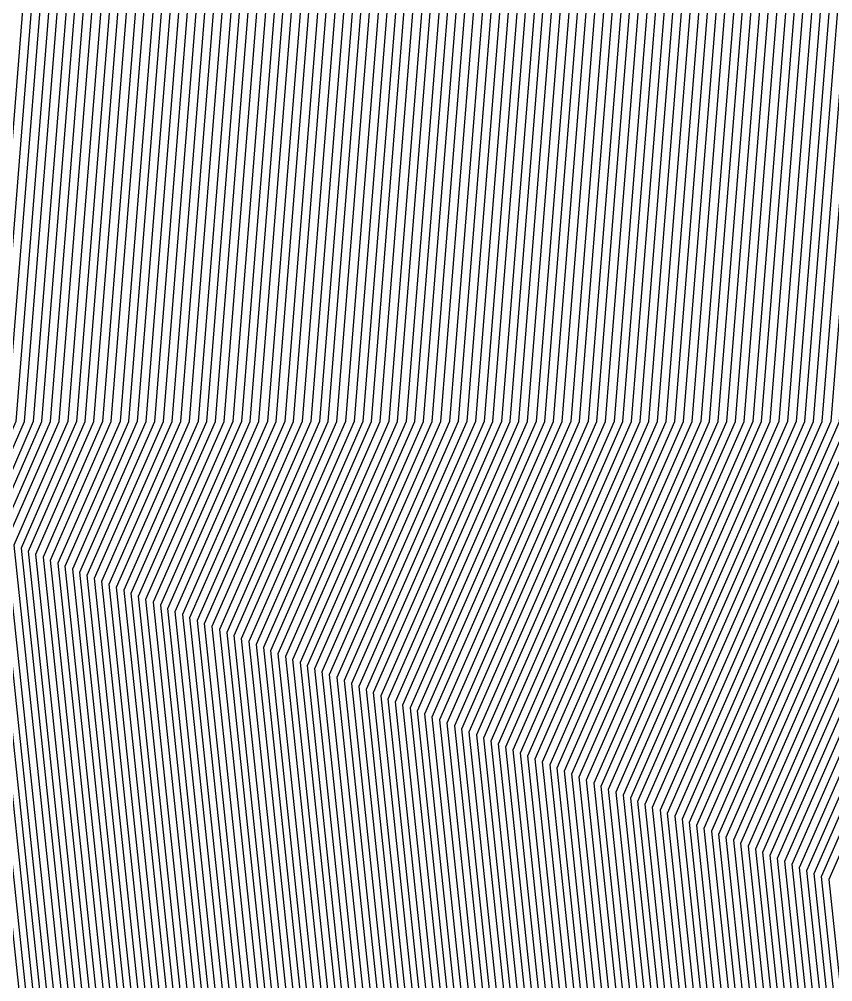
# Model space of a CAD drawing. Extents: x 7084 to 11035, y 13750 to 16729.
# Drawn here: x 8570.5 to 8625.9, y 15049.2 to 15114.7 of the extents above; entities that cross this region are included whole.
import ezdxf

# ---------------------------------------------------------------- set-up
doc = ezdxf.new("R2010")
doc.units = 0
doc.layers.add('Default', color=7, linetype='Continuous')

msp = doc.modelspace()

# ---------------------------------------------------------------- linework, layer by layer
at = {"layer": 'Default'}
for points in [[(8569.074, 15087.314), (8577.182, 15188.657), (8580.702, 15195.968), (8581.785, 15199.217), (8583.41, 15207.883), (8640.162, 15325.44), (8641.245, 15328.689), (8642.926, 15333.396), (8691.57, 15402.308), (8760.252, 15384.4), (8850.659, 15440.904), (8775.189, 15532.35), (8866.397, 15597.21), (9020.437, 15633.693), (9038.039, 15635.047), (9232.616, 15628.966), (9256.175, 15631.132), (9365.624, 15592.622), (9380.789, 15601.288), (9492.265, 15558.724), (9508.513, 15552.767), (9814.567, 15469.666)], [(8569.665, 15087.314), (8577.74, 15188.246), (8581.367, 15195.779), (8582.483, 15199.127), (8584.157, 15208.055), (8640.679, 15325.136), (8641.795, 15328.484), (8643.526, 15333.333), (8691.974, 15401.967), (8760.378, 15384.131), (8850.994, 15440.765), (8775.829, 15531.842), (8866.668, 15596.438), (9020.084, 15632.774), (9038.219, 15634.169), (9232.009, 15628.113), (9256.282, 15630.345), (9365.288, 15591.991), (9380.912, 15600.919), (9491.937, 15558.527), (9508.677, 15552.389), (9813.492, 15469.625)], [(8569.099, 15079.314), (8572.619, 15087.314), (8580.53, 15186.195), (8584.69, 15194.836), (8585.97, 15198.676), (8587.89, 15208.917), (8643.263, 15323.618), (8644.543, 15327.459), (8646.53, 15333.02), (8693.993, 15400.259), (8761.007, 15382.786), (8852.666, 15440.073), (8779.029, 15529.298), (8868.022, 15592.581), (9018.32, 15628.178), (9039.122, 15629.779), (9228.973, 15623.846), (9256.815, 15626.406), (9363.606, 15588.831), (9381.527, 15599.072), (9490.296, 15557.542), (9509.498, 15550.502), (9808.117, 15469.42)], [(8587.62, 15071.723), (8594.48, 15087.314), (8601.176, 15171.014), (8609.283, 15187.852), (8611.778, 15195.336), (8615.519, 15215.293), (8662.391, 15312.384), (8664.886, 15319.868), (8668.757, 15330.707), (8708.933, 15387.622), (8765.658, 15372.832), (8865.043, 15434.947), (8802.711, 15510.474), (8878.041, 15564.041), (9005.265, 15594.173), (9045.801, 15597.292), (9206.505, 15592.27), (9260.762, 15597.259), (9351.158, 15565.453), (9386.082, 15585.409), (9478.151, 15550.256), (9515.57, 15536.535), (9768.343, 15467.902)], [(8609.972, 14969.314), (8599.633, 15066.8), (8608.659, 15087.314), (8614.567, 15161.167), (8625.235, 15183.323), (8628.517, 15193.17), (8633.441, 15219.428), (8674.798, 15305.098), (8678.081, 15314.945), (8683.174, 15329.206), (8718.623, 15379.426), (8768.675, 15366.375), (8873.071, 15431.622), (8818.073, 15498.263), (8884.54, 15545.529), (8996.796, 15572.116), (9050.134, 15576.219), (9191.931, 15571.788), (9263.322, 15578.352), (9343.083, 15550.288), (9389.036, 15576.547), (9470.274, 15545.529), (9519.509, 15527.476), (9742.544, 15466.917)], [(8611.613, 15087.314), (8617.357, 15159.115), (8628.558, 15182.379), (8632.005, 15192.718), (8637.175, 15220.29), (8677.383, 15303.579), (8680.83, 15313.919), (8686.178, 15328.893), (8720.642, 15377.718), (8769.304, 15365.03), (8874.744, 15430.929), (8821.273, 15495.72), (8885.894, 15541.672), (8995.032, 15567.521), (9051.037, 15571.829), (9188.895, 15567.521), (9263.856, 15574.414), (9341.401, 15547.129), (9389.651, 15574.701), (9468.633, 15544.544), (9520.329, 15525.589), (9737.169, 15466.712)], [(8612.204, 15087.314), (8617.915, 15158.705), (8629.223, 15182.19), (8632.702, 15192.628), (8637.921, 15220.462), (8677.9, 15303.276), (8681.38, 15313.714), (8686.778, 15328.831), (8721.046, 15377.376), (8769.43, 15364.761), (8875.078, 15430.791), (8821.913, 15495.211), (8886.165, 15540.901), (8994.679, 15566.602), (9051.217, 15570.951), (9188.288, 15566.667), (9263.962, 15573.626), (9341.064, 15546.497), (9389.774, 15574.332), (9468.304, 15544.347), (9520.494, 15525.211), (9736.094, 15466.671)], [(8617.522, 15087.314), (8622.937, 15155.013), (8635.205, 15180.492), (8638.98, 15191.816), (8644.642, 15222.013), (8682.553, 15300.543), (8686.328, 15311.867), (8692.185, 15328.268), (8724.68, 15374.303), (8770.561, 15362.339), (8878.089, 15429.544), (8827.673, 15490.632), (8888.602, 15533.959), (8991.503, 15558.33), (9052.842, 15563.049), (9182.823, 15558.987), (9264.922, 15566.536), (9338.036, 15540.811), (9390.882, 15571.008), (9465.35, 15542.575), (9521.971, 15521.814), (9726.419, 15466.302)], [(8618.112, 15087.314), (8623.495, 15154.602), (8635.87, 15180.303), (8639.677, 15191.726), (8645.389, 15222.186), (8683.07, 15300.24), (8686.877, 15311.662), (8692.786, 15328.205), (8725.084, 15373.961), (8770.687, 15362.07), (8878.423, 15429.406), (8828.314, 15490.123), (8888.873, 15533.187), (8991.15, 15557.411), (9053.023, 15562.171), (9182.216, 15558.133), (9265.029, 15565.748), (9337.7, 15540.179), (9391.005, 15570.639), (9465.022, 15542.378), (9522.135, 15521.437), (9725.344, 15466.261)], [(8608.142, 15063.312), (8618.703, 15087.314), (8624.053, 15154.192), (8636.535, 15180.114), (8640.375, 15191.635), (8646.135, 15222.358), (8683.587, 15299.936), (8687.427, 15311.457), (8693.386, 15328.143), (8725.488, 15373.62), (8770.813, 15361.801), (8878.758, 15429.267), (8828.954, 15489.614), (8889.144, 15532.416), (8990.798, 15556.492), (9053.203, 15561.293), (9181.608, 15557.28), (9265.136, 15564.96), (9337.364, 15539.547), (9391.128, 15570.27), (9464.694, 15542.181), (9522.299, 15521.059), (9724.269, 15466.219)], [(8619.278, 14976.379), (8610.145, 15062.492), (8621.067, 15087.314), (8626.285, 15152.551), (8639.193, 15179.359), (8643.165, 15191.274), (8649.122, 15223.047), (8685.655, 15298.722), (8689.626, 15310.637), (8695.789, 15327.893), (8727.103, 15372.253), (8771.315, 15360.725), (8880.096, 15428.713), (8831.514, 15487.579), (8890.227, 15529.331), (8989.386, 15552.816), (9053.925, 15557.78), (9179.179, 15553.866), (9265.562, 15561.809), (9336.018, 15537.02), (9391.621, 15568.793), (9463.381, 15541.393), (9522.955, 15519.549), (9719.97, 15466.055)], [(8621.493, 14978.062), (8612.647, 15061.466), (8624.021, 15087.314), (8629.075, 15150.499), (8642.517, 15178.416), (8646.652, 15190.823), (8652.856, 15223.909), (8688.24, 15297.204), (8692.375, 15309.611), (8698.793, 15327.58), (8729.122, 15370.546), (8771.944, 15359.38), (8881.768, 15428.02), (8834.714, 15485.035), (8891.581, 15525.474), (8987.622, 15548.221), (9054.828, 15553.39), (9176.143, 15549.599), (9266.096, 15557.871), (9334.336, 15533.86), (9392.236, 15566.946), (9461.74, 15540.409), (9523.776, 15517.662), (9714.595, 15465.85)], [(8622.379, 14978.734), (8613.648, 15061.056), (8625.202, 15087.314), (8630.191, 15149.679), (8643.846, 15178.038), (8648.047, 15190.642), (8654.349, 15224.254), (8689.274, 15296.596), (8693.475, 15309.201), (8699.994, 15327.455), (8729.929, 15369.863), (8772.196, 15358.842), (8882.437, 15427.743), (8835.994, 15484.018), (8892.122, 15523.931), (8986.916, 15546.382), (9055.189, 15551.634), (9174.929, 15547.892), (9266.309, 15556.295), (9333.663, 15532.597), (9392.482, 15566.208), (9461.083, 15540.015), (9524.104, 15516.907), (9712.445, 15465.768)], [(8616.652, 15059.825), (8628.747, 15087.314), (8633.539, 15147.217), (8647.834, 15176.906), (8652.232, 15190.101), (8658.83, 15225.287), (8692.375, 15294.775), (8696.774, 15307.97), (8703.599, 15327.08), (8732.352, 15367.814), (8772.95, 15357.228), (8884.444, 15426.912), (8839.835, 15480.965), (8893.747, 15519.303), (8984.799, 15540.868), (9056.272, 15546.366), (9171.285, 15542.772), (9266.949, 15551.569), (9331.644, 15528.806), (9393.221, 15563.992), (9459.114, 15538.833), (9525.089, 15514.642), (9705.995, 15465.522)], [(8631.685, 14985.8), (8624.16, 15056.747), (8637.61, 15087.314), (8641.909, 15141.063), (8657.804, 15174.075), (8662.695, 15188.747), (8670.031, 15227.872), (8700.13, 15290.22), (8705.021, 15304.892), (8712.61, 15326.142), (8738.409, 15362.691), (8774.836, 15353.192), (8889.462, 15424.834), (8849.435, 15473.334), (8897.809, 15507.733), (8979.506, 15527.082), (9058.98, 15533.196), (9162.177, 15529.971), (9268.549, 15539.752), (9326.597, 15519.328), (9395.067, 15558.453), (9454.19, 15535.879), (9527.551, 15508.98), (9689.871, 15464.907)], [(8641.195, 15324.833), (8584.903, 15208.228), (8583.18, 15199.037), (8582.031, 15195.59), (8578.298, 15187.836), (8570.256, 15087.314), (8567.097, 15080.134), (8581.17, 14947.445), (8581.17, 14940.84), (8591.222, 14890.579), (8594.668, 14880.24), (8642.919, 14721.415), (8649.524, 14711.938), (8774.171, 14711.938), (8787.957, 14702.747), (8940.75, 14698.726)], [(8940.504, 14698.915), (8788.335, 14702.919), (8774.155, 14712.372), (8650.017, 14712.372), (8643.222, 14722.121), (8595.169, 14880.297), (8591.624, 14890.932), (8581.613, 14940.987), (8581.613, 14947.782), (8567.597, 15079.929), (8570.847, 15087.314), (8578.856, 15187.426), (8582.696, 15195.402), (8583.878, 15198.947), (8585.65, 15208.4), (8641.712, 15324.529)], [(8651.001, 14713.242), (8643.83, 14723.532), (8596.17, 14880.412), (8592.428, 14891.638), (8582.499, 14941.283), (8582.499, 14948.455), (8568.598, 15079.519), (8572.028, 15087.314), (8579.972, 15186.605), (8584.025, 15195.024), (8585.273, 15198.766), (8587.144, 15208.744), (8642.746, 15323.922)], [(8939.519, 14699.67), (8789.844, 14703.609), (8774.089, 14714.112), (8651.986, 14714.112), (8644.437, 14724.944), (8597.171, 14880.527), (8593.232, 14892.343), (8583.385, 14941.578), (8583.385, 14949.128), (8569.599, 15079.108), (8573.21, 15087.314), (8581.088, 15185.785), (8585.355, 15194.647), (8586.668, 15198.586), (8588.637, 15209.089), (8643.78, 15323.315)], [(8644.297, 15323.011), (8589.384, 15209.261), (8587.365, 15198.495), (8586.019, 15194.458), (8581.646, 15185.374), (8573.801, 15087.314), (8570.1, 15078.903), (8583.828, 14949.464), (8583.828, 14941.726), (8593.634, 14892.696), (8597.672, 14880.584), (8644.74, 14725.65), (8652.479, 14714.547), (8774.073, 14714.547), (8790.222, 14703.781), (8939.273, 14699.859), (8954.749, 14700.868), (9152.83, 14667.528)], [(8644.814, 15322.707), (8590.13, 15209.434), (8588.063, 15198.405), (8586.684, 15194.269), (8582.204, 15184.964), (8574.392, 15087.314), (8570.601, 15078.698), (8584.271, 14949.801), (8584.271, 14941.874), (8594.036, 14893.049), (8598.172, 14880.642), (8645.044, 14726.355), (8652.971, 14714.982), (8774.056, 14714.982), (8790.599, 14703.953), (8939.027, 14700.047), (8954.881, 14701.081)], [(8938.781, 14700.236), (8790.977, 14704.126), (8774.04, 14715.417), (8653.463, 14715.417), (8645.348, 14727.061), (8598.673, 14880.699), (8594.439, 14893.402), (8584.715, 14942.021), (8584.715, 14950.137), (8571.101, 15078.493), (8574.983, 15087.314), (8582.762, 15184.554), (8587.349, 15194.081), (8588.76, 15198.315), (8590.877, 15209.606), (8645.331, 15322.404)], [(8938.535, 14700.425), (8791.354, 14704.298), (8774.024, 14715.852), (8653.956, 14715.852), (8645.651, 14727.767), (8599.173, 14880.757), (8594.841, 14893.755), (8585.158, 14942.169), (8585.158, 14950.473), (8571.602, 15078.288), (8575.573, 15087.314), (8583.32, 15184.143), (8588.013, 15193.892), (8589.458, 15198.225), (8591.624, 15209.778), (8645.848, 15322.1)], [(8646.365, 15321.796), (8592.371, 15209.951), (8590.155, 15198.134), (8588.678, 15193.703), (8583.878, 15183.733), (8576.164, 15087.314), (8572.102, 15078.083), (8585.601, 14950.81), (8585.601, 14942.317), (8595.243, 14894.108), (8599.674, 14880.814), (8645.955, 14728.472), (8654.448, 14716.287), (8774.007, 14716.287), (8791.732, 14704.47), (8938.288, 14700.614), (8955.275, 14701.721), (9150.04, 14668.939)], [(8586.044, 14942.465), (8586.044, 14951.146), (8572.603, 15077.878), (8576.755, 15087.314), (8584.436, 15183.323), (8589.343, 15193.514), (8590.853, 15198.044), (8593.117, 15210.123), (8646.882, 15321.493)], [(8647.399, 15321.189), (8593.864, 15210.295), (8591.55, 15197.954), (8590.007, 15193.326), (8584.994, 15182.912), (8577.346, 15087.314), (8573.103, 15077.672), (8586.487, 14951.483), (8586.487, 14942.612), (8596.047, 14894.813), (8600.675, 14880.929), (8646.562, 14729.884), (8655.433, 14717.156), (8773.974, 14717.156), (8792.487, 14704.815)], [(8792.864, 14704.987), (8773.958, 14717.591), (8655.925, 14717.591), (8646.866, 14730.589), (8601.176, 14880.986), (8596.449, 14895.166), (8586.93, 14942.76), (8586.93, 14951.819), (8573.604, 15077.467), (8577.937, 15087.314), (8585.552, 15182.502), (8590.672, 15193.137), (8592.248, 15197.864), (8594.611, 15210.468), (8647.916, 15320.886)], [(8648.433, 15320.582), (8595.358, 15210.64), (8592.945, 15197.773), (8591.337, 15192.948), (8586.11, 15182.092), (8578.527, 15087.314), (8574.104, 15077.262), (8587.373, 14952.156), (8587.373, 14942.908), (8596.851, 14895.519), (8601.676, 14881.044), (8647.169, 14731.295), (8656.417, 14718.026), (8773.942, 14718.026), (8793.242, 14705.16), (8937.304, 14701.368), (8955.8, 14702.575)], [(8793.619, 14705.332), (8773.925, 14718.461), (8656.91, 14718.461), (8647.473, 14732.001), (8602.177, 14881.101), (8597.253, 14895.872), (8587.816, 14943.055), (8587.816, 14952.492), (8574.605, 15077.057), (8579.118, 15087.314), (8586.668, 15181.682), (8592.001, 15192.759), (8593.643, 15197.683), (8596.104, 15210.812), (8648.95, 15320.278)], [(8793.997, 14705.504), (8773.909, 14718.896), (8657.402, 14718.896), (8647.777, 14732.707), (8602.677, 14881.159), (8597.655, 14896.225), (8588.26, 14943.203), (8588.26, 14952.829), (8575.106, 15076.852), (8579.709, 15087.314), (8587.226, 15181.271), (8592.666, 15192.571), (8594.34, 15197.593), (8596.851, 15210.985), (8649.467, 15319.975)], [(8794.374, 14705.676), (8773.892, 14719.331), (8657.894, 14719.331), (8648.08, 14733.412), (8603.178, 14881.216), (8598.057, 14896.577), (8588.703, 14943.351), (8588.703, 14953.165), (8575.606, 15076.647), (8580.3, 15087.314), (8587.784, 15180.861), (8593.331, 15192.382), (8595.038, 15197.502), (8597.598, 15211.157), (8649.984, 15319.671)], [(9198.389, 14676.111), (9181.863, 14683.069), (9164.901, 14683.504), (9144.46, 14671.762), (8956.325, 14703.428), (8936.319, 14702.123), (8794.752, 14705.849), (8773.876, 14719.766), (8658.387, 14719.766), (8648.384, 14734.118), (8603.678, 14881.274), (8598.459, 14896.93), (8589.146, 14943.498), (8589.146, 14953.501), (8576.107, 15076.442), (8580.891, 15087.314), (8588.342, 15180.451), (8593.995, 15192.193), (8595.735, 15197.412), (8598.345, 15211.329), (8650.501, 15319.368)], [(8795.129, 14706.021), (8773.859, 14720.201), (8658.879, 14720.201), (8648.687, 14734.824), (8604.179, 14881.331), (8598.861, 14897.283), (8589.589, 14943.646), (8589.589, 14953.838), (8576.607, 15076.236), (8581.482, 15087.314), (8588.9, 15180.04), (8594.66, 15192.005), (8596.433, 15197.322), (8599.091, 15211.502), (8651.018, 15319.064)], [(9199.029, 14676.981), (9181.879, 14684.202), (9164.278, 14684.653), (9143.065, 14672.467), (8956.587, 14703.855), (8935.827, 14702.501), (8795.507, 14706.193), (8773.843, 14720.636), (8659.371, 14720.636), (8648.991, 14735.529), (8604.679, 14881.388), (8599.264, 14897.636), (8590.032, 14943.794), (8590.032, 14954.174), (8577.108, 15076.031), (8582.072, 15087.314), (8589.458, 15179.63), (8595.325, 15191.816), (8597.13, 15197.232), (8599.838, 15211.674), (8651.535, 15318.76)], [(8796.261, 14706.538), (8773.81, 14721.506), (8660.356, 14721.506), (8649.598, 14736.941), (8605.681, 14881.503), (8600.068, 14898.342), (8590.918, 14944.089), (8590.918, 14954.847), (8578.109, 15075.621), (8583.254, 15087.314), (8590.574, 15178.81), (8596.654, 15191.438), (8598.525, 15197.051), (8601.331, 15212.019), (8652.569, 15318.153)], [(8796.639, 14706.71), (8773.794, 14721.941), (8660.848, 14721.941), (8649.902, 14737.646), (8606.181, 14881.561), (8600.47, 14898.695), (8591.361, 14944.237), (8591.361, 14955.184), (8578.609, 15075.416), (8583.845, 15087.314), (8591.132, 15178.399), (8597.319, 15191.25), (8599.223, 15196.961), (8602.078, 15212.191), (8653.086, 15317.849)], [(8797.016, 14706.883), (8773.777, 14722.375), (8661.341, 14722.375), (8650.205, 14738.352), (8606.682, 14881.618), (8600.872, 14899.047), (8591.804, 14944.385), (8591.804, 14955.52), (8579.11, 15075.211), (8584.436, 15087.314), (8591.69, 15177.989), (8597.983, 15191.061), (8599.92, 15196.871), (8602.825, 15212.363), (8653.603, 15317.546)], [(8654.12, 15317.242), (8603.572, 15212.536), (8600.618, 15196.78), (8598.648, 15190.872), (8592.248, 15177.579), (8585.026, 15087.314), (8579.611, 15075.006), (8592.248, 14955.856), (8592.248, 14944.532), (8601.274, 14899.4), (8607.182, 14881.676), (8650.509, 14739.058), (8661.833, 14722.81), (8773.761, 14722.81), (8797.394, 14707.055), (8934.596, 14703.445)], [(8798.149, 14707.4), (8773.728, 14723.68), (8662.818, 14723.68), (8651.116, 14740.469), (8608.183, 14881.791), (8602.078, 14900.106), (8593.134, 14944.828), (8593.134, 14956.529), (8580.612, 15074.595), (8586.208, 15087.314), (8593.364, 15176.758), (8599.977, 15190.495), (8602.013, 15196.6), (8605.065, 15212.88), (8655.154, 15316.635)], [(8798.526, 14707.572), (8773.712, 14724.115), (8663.31, 14724.115), (8651.42, 14741.175), (8608.684, 14881.848), (8602.48, 14900.459), (8593.577, 14944.976), (8593.577, 14956.866), (8581.112, 15074.39), (8586.799, 15087.314), (8593.922, 15176.348), (8600.642, 15190.306), (8602.71, 15196.51), (8605.812, 15213.053), (8655.671, 15316.331)], [(8656.188, 15316.028), (8606.559, 15213.225), (8603.408, 15196.419), (8601.307, 15190.117), (8594.48, 15175.937), (8587.39, 15087.314), (8581.613, 15074.185), (8594.02, 14957.202), (8594.02, 14945.123), (8602.882, 14900.812), (8609.184, 14881.905), (8651.724, 14741.881), (8663.803, 14724.55), (8773.695, 14724.55), (8798.904, 14707.744)], [(8799.281, 14707.917), (8773.679, 14724.985), (8664.295, 14724.985), (8652.027, 14742.586), (8609.685, 14881.963), (8603.284, 14901.165), (8594.463, 14945.271), (8594.463, 14957.539), (8582.113, 15073.98), (8587.981, 15087.314), (8595.038, 15175.527), (8601.972, 15189.928), (8604.105, 15196.329), (8607.305, 15213.397), (8656.705, 15315.724)], [(8657.222, 15315.421), (8608.052, 15213.57), (8604.803, 15196.239), (8602.636, 15189.74), (8595.596, 15175.117), (8588.571, 15087.314), (8582.614, 15073.775), (8594.906, 14957.875), (8594.906, 14945.419), (8603.687, 14901.517), (8610.186, 14882.02), (8652.331, 14743.292), (8664.787, 14725.42), (8773.663, 14725.42), (8799.659, 14708.089), (8933.119, 14704.577), (8958.032, 14706.202), (9135.393, 14676.349)], [(8800.036, 14708.261), (8773.646, 14725.855), (8665.28, 14725.855), (8652.634, 14743.998), (8610.686, 14882.078), (8604.089, 14901.87), (8595.349, 14945.566), (8595.349, 14958.212), (8583.115, 15073.569), (8589.162, 15087.314), (8596.154, 15174.707), (8603.301, 15189.551), (8605.5, 15196.148), (8608.799, 15213.742), (8657.738, 15315.117)], [(8658.255, 15314.813), (8609.546, 15213.914), (8606.198, 15196.058), (8603.966, 15189.362), (8596.712, 15174.296), (8589.753, 15087.314), (8583.615, 15073.364), (8595.792, 14958.548), (8595.792, 14945.714), (8604.491, 14902.223), (8611.187, 14882.135), (8652.938, 14744.704), (8665.772, 14726.29), (8773.63, 14726.29), (8800.414, 14708.434)], [(8658.772, 15314.51), (8610.292, 15214.086), (8606.895, 15195.968), (8604.63, 15189.174), (8597.27, 15173.886), (8590.344, 15087.314), (8584.116, 15073.159), (8596.236, 14958.884), (8596.236, 14945.862), (8604.893, 14902.576), (8611.687, 14882.193), (8653.242, 14745.409), (8666.264, 14726.725), (8773.613, 14726.725), (8800.791, 14708.606), (8932.38, 14705.143), (8958.426, 14706.842), (9133.3, 14677.407), (9159.912, 14692.695), (9181.994, 14692.129), (9203.51, 14683.069)], [(8801.546, 14708.951), (8773.58, 14727.594), (8667.249, 14727.594), (8653.849, 14746.821), (8612.688, 14882.307), (8605.697, 14903.282), (8597.122, 14946.157), (8597.122, 14959.557), (8585.117, 15072.749), (8591.525, 15087.314), (8598.386, 15173.065), (8605.96, 15188.796), (8608.29, 15195.787), (8611.786, 15214.431), (8659.806, 15313.902)], [(8801.923, 14709.123), (8773.564, 14728.029), (8667.741, 14728.029), (8654.153, 14747.526), (8613.189, 14882.365), (8606.099, 14903.635), (8597.565, 14946.305), (8597.565, 14959.894), (8585.617, 15072.544), (8592.116, 15087.314), (8598.944, 15172.655), (8606.624, 15188.607), (8608.988, 15195.697), (8612.532, 15214.603), (8660.323, 15313.599)], [(8661.357, 15312.992), (8614.026, 15214.948), (8610.383, 15195.517), (8607.954, 15188.23), (8600.06, 15171.835), (8593.298, 15087.314), (8586.618, 15072.133), (8598.451, 14960.567), (8598.451, 14946.6), (8606.903, 14904.34), (8614.19, 14882.48), (8654.76, 14748.938), (8668.726, 14728.899), (8773.531, 14728.899), (8802.678, 14709.468), (8931.149, 14706.087), (8959.082, 14707.909), (9129.813, 14679.172), (9158.353, 14695.567), (9182.035, 14694.96), (9205.11, 14685.244), (9219.683, 14684.637)], [(8661.874, 15312.688), (8614.773, 15215.12), (8611.08, 15195.426), (8608.618, 15188.041), (8600.618, 15171.424), (8593.889, 15087.314), (8587.119, 15071.928), (8598.894, 14960.903), (8598.894, 14946.748)], [(8803.811, 14709.985), (8773.482, 14730.204), (8670.203, 14730.204), (8655.671, 14751.055), (8615.692, 14882.652), (8608.109, 14905.399), (8599.781, 14947.043), (8599.781, 14961.576), (8588.12, 15071.518), (8595.07, 15087.314), (8601.734, 15170.604), (8609.948, 15187.664), (8612.475, 15195.246), (8616.266, 15215.465), (8662.908, 15312.081)], [(8663.425, 15311.777), (8617.013, 15215.637), (8613.173, 15195.156), (8610.612, 15187.475), (8602.292, 15170.193), (8595.661, 15087.314), (8588.621, 15071.313), (8600.224, 14961.912), (8600.224, 14947.191), (8608.512, 14905.752), (8616.192, 14882.71), (8655.974, 14751.761), (8670.696, 14730.639), (8773.466, 14730.639), (8804.188, 14710.157), (8930.165, 14706.842), (8959.607, 14708.762)], [(8804.566, 14710.329), (8773.449, 14731.074), (8671.188, 14731.074), (8656.278, 14752.466), (8616.693, 14882.767), (8608.914, 14906.104), (8600.667, 14947.339), (8600.667, 14962.249), (8589.121, 15071.108), (8596.252, 15087.314), (8602.85, 15169.783), (8611.277, 15187.286), (8613.87, 15195.065), (8617.76, 15215.81), (8663.942, 15311.474)], [(8664.459, 15311.17), (8618.506, 15215.982), (8614.567, 15194.975), (8611.942, 15187.097), (8603.408, 15169.373), (8596.843, 15087.314), (8589.622, 15070.903), (8601.11, 14962.585), (8601.11, 14947.487), (8609.316, 14906.457), (8617.193, 14882.824), (8656.581, 14753.172), (8671.68, 14731.509), (8773.433, 14731.509), (8804.943, 14710.502)], [(9463.922, 14692.998), (9430.689, 14684.358), (9223.302, 14687.624), (9207.35, 14688.288), (9182.092, 14698.923), (9156.17, 14699.588), (9124.931, 14681.642), (8960.001, 14709.402), (8929.426, 14707.408), (8805.321, 14710.674), (8773.416, 14731.943), (8672.173, 14731.943), (8656.885, 14753.878), (8617.694, 14882.882), (8609.718, 14906.81), (8601.553, 14947.634), (8601.553, 14962.922), (8590.122, 15070.697), (8597.434, 15087.314), (8603.966, 15168.963), (8612.606, 15186.909), (8615.265, 15194.885), (8619.253, 15216.154), (8664.976, 15310.866)], [(8805.698, 14710.846), (8773.4, 14732.378), (8672.665, 14732.378), (8657.189, 14754.583), (8618.194, 14882.939), (8610.12, 14907.163), (8601.996, 14947.782), (8601.996, 14963.258), (8590.623, 15070.492), (8598.025, 15087.314), (8604.524, 15168.552), (8613.271, 15186.72), (8615.962, 15194.795), (8620, 15216.327), (8665.493, 15310.563)], [(8806.076, 14711.018), (8773.384, 14732.813), (8673.157, 14732.813), (8657.492, 14755.289), (8618.695, 14882.997), (8610.522, 14907.516), (8602.439, 14947.93), (8602.439, 14963.595), (8591.123, 15070.287), (8598.615, 15087.314), (8605.082, 15168.142), (8613.936, 15186.531), (8616.66, 15194.704), (8620.746, 15216.499), (8666.01, 15310.259)], [(8667.561, 15309.348), (8622.987, 15217.016), (8618.752, 15194.433), (8615.93, 15185.965), (8606.756, 15166.911), (8600.388, 15087.314), (8592.625, 15069.672), (8603.769, 14964.604), (8603.769, 14948.373), (8611.728, 14908.574), (8620.197, 14883.169), (8658.403, 14757.406), (8674.634, 14734.118), (8773.334, 14734.118), (8807.208, 14711.535)], [(8668.078, 15309.045), (8623.733, 15217.188), (8619.45, 15194.343), (8616.594, 15185.776), (8607.314, 15166.501), (8600.979, 15087.314), (8593.126, 15069.467), (8604.212, 14964.94), (8604.212, 14948.52), (8612.13, 14908.927), (8620.697, 14883.227), (8658.707, 14758.112), (8675.127, 14734.553), (8773.318, 14734.553), (8807.586, 14711.708), (8927.949, 14708.54), (8960.789, 14710.682)], [(8668.595, 15308.741), (8624.48, 15217.361), (8620.147, 15194.253), (8617.259, 15185.588), (8607.872, 15166.09), (8601.569, 15087.314), (8593.626, 15069.261), (8604.655, 14965.277), (8604.655, 14948.668), (8612.532, 14909.28), (8621.198, 14883.284), (8659.01, 14758.818), (8675.619, 14734.988), (8773.301, 14734.988), (8807.963, 14711.88), (8927.703, 14708.729), (8960.92, 14710.895), (9120.048, 14684.112)], [(8669.112, 15308.437), (8625.227, 15217.533), (8620.845, 15194.163), (8617.924, 15185.399), (8608.43, 15165.68), (8602.16, 15087.314), (8594.127, 15069.056), (8605.098, 14965.613), (8605.098, 14948.816), (8612.935, 14909.633), (8621.698, 14883.341), (8659.314, 14759.523), (8676.111, 14735.423), (8773.285, 14735.423), (8808.34, 14712.052), (8927.457, 14708.918), (8961.051, 14711.109), (9119.351, 14684.464)], [(8808.718, 14712.225), (8773.269, 14735.858), (8676.604, 14735.858), (8659.618, 14760.229), (8622.199, 14883.399), (8613.337, 14909.986), (8605.541, 14948.964), (8605.541, 14965.95), (8594.627, 15068.851), (8602.751, 15087.314), (8608.988, 15165.27), (8618.588, 15185.21), (8621.542, 15194.072), (8625.974, 15217.705), (8669.629, 15308.134)], [(8670.146, 15307.83), (8626.72, 15217.878), (8622.24, 15193.982), (8619.253, 15185.021), (8609.546, 15164.86), (8603.342, 15087.314), (8595.128, 15068.646), (8605.984, 14966.286), (8605.984, 14949.111), (8613.739, 14910.339), (8622.7, 14883.456), (8659.921, 14760.935), (8677.096, 14736.293), (8773.252, 14736.293), (8809.095, 14712.397), (8926.964, 14709.295), (8961.314, 14711.536), (9117.956, 14685.17)], [(8809.473, 14712.569), (8773.236, 14736.727), (8677.588, 14736.727), (8660.225, 14761.64), (8623.2, 14883.514), (8614.141, 14910.692), (8606.427, 14949.259), (8606.427, 14966.623), (8595.628, 15068.441), (8603.933, 15087.314), (8610.104, 15164.449), (8619.918, 15184.833), (8622.937, 15193.892), (8627.467, 15218.05), (8670.663, 15307.526)], [(8809.85, 14712.742), (8773.219, 14737.162), (8678.081, 14737.162), (8660.528, 14762.346), (8623.701, 14883.571), (8614.543, 14911.044), (8606.87, 14949.407), (8606.87, 14966.959), (8596.129, 15068.236), (8604.524, 15087.314), (8610.662, 15164.039), (8620.582, 15184.644), (8623.635, 15193.802), (8628.214, 15218.222), (8671.18, 15307.223)], [(8810.228, 14712.914), (8773.203, 14737.597), (8678.573, 14737.597), (8660.832, 14763.052), (8624.201, 14883.629), (8614.945, 14911.397), (8607.314, 14949.554), (8607.314, 14967.295), (8596.63, 15068.031), (8605.114, 15087.314), (8611.219, 15163.629), (8621.247, 15184.455), (8624.332, 15193.711), (8628.961, 15218.395), (8671.697, 15306.919)], [(8672.214, 15306.616), (8629.707, 15218.567), (8625.03, 15193.621), (8621.912, 15184.266), (8611.777, 15163.218), (8605.705, 15087.314), (8597.13, 15067.825), (8607.757, 14967.632), (8607.757, 14949.702), (8615.347, 14911.75), (8624.702, 14883.686), (8661.136, 14763.758), (8679.065, 14738.032)], [(8810.983, 14713.259), (8773.17, 14738.467), (8679.558, 14738.467), (8661.439, 14764.463), (8625.202, 14883.744), (8615.749, 14912.103), (8608.2, 14949.85), (8608.2, 14967.968), (8597.631, 15067.62), (8606.296, 15087.314), (8612.335, 15162.808), (8622.576, 15184.078), (8625.727, 15193.531), (8630.454, 15218.739), (8672.731, 15306.312)], [(8811.36, 14713.431), (8773.154, 14738.902), (8680.05, 14738.902), (8661.743, 14765.169), (8625.703, 14883.801), (8616.151, 14912.456), (8608.643, 14949.998), (8608.643, 14968.305), (8598.131, 15067.415), (8606.887, 15087.314), (8612.893, 15162.398), (8623.241, 15183.889), (8626.425, 15193.441), (8631.201, 15218.912), (8673.248, 15306.008)], [(8811.738, 14713.603), (8773.137, 14739.337), (8680.543, 14739.337), (8662.047, 14765.875), (8626.203, 14883.858), (8616.553, 14912.809), (8609.086, 14950.145), (8609.086, 14968.641), (8598.632, 15067.21), (8607.478, 15087.314), (8613.451, 15161.988), (8623.906, 15183.7), (8627.122, 15193.35), (8631.947, 15219.084), (8673.765, 15305.705)], [(8675.315, 15304.794), (8634.188, 15219.601), (8629.215, 15193.08), (8625.9, 15183.134), (8615.125, 15160.757), (8609.25, 15087.314), (8600.133, 15066.595), (8610.415, 14969.651), (8610.415, 14950.588), (8617.76, 14913.867), (8627.705, 14884.031), (8662.957, 14767.992), (8682.02, 14740.642), (8773.088, 14740.642), (8812.87, 14714.12)], [(8813.248, 14714.293), (8773.072, 14741.077), (8682.512, 14741.077), (8663.261, 14768.697), (8628.206, 14884.088), (8618.162, 14914.22), (8610.858, 14950.736), (8610.858, 14969.987), (8600.634, 15066.389), (8609.841, 15087.314), (8615.683, 15160.346), (8626.564, 15182.945), (8629.912, 15192.989), (8634.934, 15219.773), (8675.832, 15304.49)], [(8628.706, 14884.146), (8618.564, 14914.573), (8611.302, 14950.884), (8611.302, 14970.323), (8601.135, 15066.184), (8610.432, 15087.314), (8616.241, 15159.936), (8627.229, 15182.757), (8630.61, 15192.899), (8635.681, 15219.945), (8676.349, 15304.187)], [(8676.866, 15303.883), (8636.428, 15220.118), (8631.307, 15192.809), (8627.894, 15182.568), (8616.799, 15159.526), (8611.023, 15087.314), (8601.635, 15065.979), (8611.745, 14970.66), (8611.745, 14951.031), (8618.966, 14914.926), (8629.207, 14884.203), (8663.868, 14770.109), (8683.497, 14741.946), (8773.039, 14741.946), (8814.003, 14714.637)], [(8815.135, 14715.154), (8772.99, 14743.251), (8684.974, 14743.251), (8664.779, 14772.226), (8630.708, 14884.375), (8620.172, 14915.984), (8613.074, 14951.475), (8613.074, 14971.669), (8603.137, 15065.364), (8612.795, 15087.314), (8618.473, 15158.295), (8629.888, 15182.002), (8633.4, 15192.538), (8638.668, 15220.635), (8678.417, 15302.972)], [(8815.512, 14715.327), (8772.973, 14743.686), (8685.466, 14743.686), (8665.083, 14772.932), (8631.209, 14884.433), (8620.574, 14916.337), (8613.517, 14951.622), (8613.517, 14972.006), (8603.637, 15065.158), (8613.386, 15087.314), (8619.031, 15157.885), (8630.552, 15181.813), (8634.097, 15192.448), (8639.415, 15220.807), (8678.934, 15302.669)], [(8815.89, 14715.499), (8772.957, 14744.121), (8685.958, 14744.121), (8665.386, 14773.637), (8631.71, 14884.49), (8620.976, 14916.69), (8613.96, 14951.77), (8613.96, 14972.342), (8604.138, 15064.953), (8613.977, 15087.314), (8619.589, 15157.474), (8631.217, 15181.624), (8634.795, 15192.357), (8640.162, 15220.979), (8679.451, 15302.365)], [(9182.33, 14715.343), (9147.127, 14716.246), (9104.703, 14691.874), (8963.809, 14715.589), (8922.287, 14712.881), (8816.267, 14715.671), (8772.94, 14744.556), (8686.451, 14744.556), (8665.69, 14774.343), (8632.21, 14884.548), (8621.378, 14917.043), (8614.403, 14951.918), (8614.403, 14972.678), (8604.638, 15064.748), (8614.568, 15087.314), (8620.147, 15157.064), (8631.882, 15181.435), (8635.492, 15192.267), (8640.908, 15221.152), (8679.968, 15302.061)], [(9216.951, 14701.336), (9182.339, 14715.909), (9146.816, 14716.82), (9104.006, 14692.227), (8963.94, 14715.803), (8922.041, 14713.07), (8816.645, 14715.844), (8772.924, 14744.991), (8686.943, 14744.991), (8665.994, 14775.049), (8632.711, 14884.605), (8621.78, 14917.396), (8614.846, 14952.065), (8614.846, 14973.015), (8605.139, 15064.543), (8615.158, 15087.314), (8620.705, 15156.654), (8632.547, 15181.247), (8636.19, 15192.177), (8641.655, 15221.324), (8680.485, 15301.758)], [(8817.022, 14716.016), (8772.908, 14745.426), (8687.435, 14745.426), (8666.297, 14775.754), (8633.211, 14884.663), (8622.183, 14917.749), (8615.29, 14952.213), (8615.29, 14973.351), (8605.64, 15064.338), (8615.749, 15087.314), (8621.263, 15156.243), (8633.211, 15181.058), (8636.887, 15192.087), (8642.402, 15221.496), (8681.002, 15301.454)], [(8817.4, 14716.188), (8772.891, 14745.861), (8687.928, 14745.861), (8666.601, 14776.46), (8633.712, 14884.72), (8622.585, 14918.101), (8615.733, 14952.361), (8615.733, 14973.688), (8606.14, 15064.133), (8616.34, 15087.314), (8621.821, 15155.833), (8633.876, 15180.869), (8637.585, 15191.996), (8643.148, 15221.669), (8681.519, 15301.151)], [(8682.036, 15300.847), (8643.895, 15221.841), (8638.282, 15191.906), (8634.541, 15180.68), (8622.379, 15155.423), (8616.931, 15087.314), (8606.641, 15063.928), (8616.176, 14974.024), (8616.176, 14952.509), (8622.987, 14918.454), (8634.212, 14884.777), (8666.904, 14777.166), (8688.42, 14746.295), (8772.875, 14746.295), (8817.777, 14716.361)], [(8819.287, 14717.05), (8772.809, 14748.035), (8690.39, 14748.035), (8668.119, 14779.989), (8636.215, 14885.007), (8624.595, 14919.866), (8617.948, 14953.099), (8617.948, 14975.37), (8608.643, 15063.107), (8619.294, 15087.314), (8624.611, 15153.782), (8637.199, 15179.926), (8641.072, 15191.545), (8646.882, 15222.53), (8684.104, 15299.632)], [(8819.665, 14717.222), (8772.793, 14748.47), (8690.882, 14748.47), (8668.422, 14780.694), (8636.715, 14885.065), (8624.997, 14920.219), (8618.391, 14953.247), (8618.391, 14975.706), (8609.143, 15062.902), (8619.885, 15087.314), (8625.169, 15153.371), (8637.864, 15179.737), (8641.77, 15191.455), (8647.629, 15222.703), (8684.621, 15299.329)], [(8685.138, 15299.025), (8648.376, 15222.875), (8642.467, 15191.364), (8638.529, 15179.548), (8625.727, 15152.961), (8620.476, 15087.314), (8609.644, 15062.697), (8618.835, 14976.043), (8618.835, 14953.395), (8625.399, 14920.571), (8637.216, 14885.122), (8668.726, 14781.4), (8691.374, 14748.905), (8772.776, 14748.905), (8820.042, 14717.394)], [(8820.797, 14717.739), (8772.744, 14749.775), (8692.359, 14749.775), (8669.333, 14782.811), (8638.217, 14885.237), (8626.203, 14921.277), (8619.721, 14953.69), (8619.721, 14976.716), (8610.645, 15062.286), (8621.657, 15087.314), (8626.843, 15152.141), (8639.858, 15179.171), (8643.862, 15191.184), (8649.869, 15223.22), (8686.172, 15298.418)], [(8686.689, 15298.114), (8650.616, 15223.392), (8644.56, 15191.094), (8640.523, 15178.982), (8627.401, 15151.73), (8622.248, 15087.314), (8611.146, 15062.081), (8620.164, 14977.052), (8620.164, 14953.838), (8626.605, 14921.63), (8638.717, 14885.294), (8669.637, 14783.517), (8692.851, 14750.21), (8772.727, 14750.21), (8821.174, 14717.911)], [(8687.206, 15297.811), (8651.363, 15223.564), (8645.257, 15191.003), (8641.187, 15178.793), (8627.959, 15151.32), (8622.839, 15087.314), (8611.646, 15061.876), (8620.607, 14977.389), (8620.607, 14953.986), (8627.008, 14921.983), (8639.218, 14885.352), (8669.941, 14784.223), (8693.344, 14750.645), (8772.711, 14750.645), (8821.552, 14718.084)], [(8687.723, 15297.507), (8652.109, 15223.737), (8645.955, 15190.913), (8641.852, 15178.604), (8628.517, 15150.91), (8623.43, 15087.314), (8612.147, 15061.671), (8621.05, 14977.725), (8621.05, 14954.133)], [(8822.684, 14718.601), (8772.661, 14751.949), (8694.821, 14751.949), (8670.851, 14786.34), (8640.72, 14885.524), (8628.214, 14923.041), (8621.936, 14954.429), (8621.936, 14978.398), (8613.148, 15061.261), (8624.611, 15087.314), (8629.633, 15150.089), (8643.181, 15178.227), (8647.35, 15190.733), (8653.603, 15224.081), (8688.757, 15296.9)], [(8689.791, 15296.293), (8655.096, 15224.426), (8648.745, 15190.552), (8644.511, 15177.849), (8630.749, 15149.268), (8625.793, 15087.314), (8614.149, 15060.85), (8622.823, 14979.071), (8622.823, 14954.724), (8629.018, 14923.747), (8641.721, 14885.639), (8671.459, 14787.751), (8695.805, 14752.819), (8772.629, 14752.819), (8823.439, 14718.945)], [(8823.817, 14719.118), (8772.612, 14753.254), (8696.298, 14753.254), (8671.762, 14788.457), (8642.221, 14885.696), (8629.42, 14924.1), (8623.266, 14954.872), (8623.266, 14979.407), (8614.65, 15060.645), (8626.384, 15087.314), (8631.307, 15148.858), (8645.175, 15177.661), (8649.442, 15190.462), (8655.843, 15224.598), (8690.308, 15295.989)], [(8690.824, 15295.685), (8656.59, 15224.77), (8650.14, 15190.372), (8645.84, 15177.472), (8631.865, 15148.448), (8626.975, 15087.314), (8615.15, 15060.44), (8623.709, 14979.744), (8623.709, 14955.02), (8629.822, 14924.453), (8642.722, 14885.754), (8672.066, 14789.163), (8696.79, 14753.689), (8772.596, 14753.689), (8824.194, 14719.29), (8917.117, 14716.845), (8966.566, 14720.07), (9090.056, 14699.284), (9140.579, 14728.308), (9182.503, 14727.233), (9223.351, 14710.034), (9249.151, 14708.959)], [(8691.341, 15295.382), (8657.336, 15224.943), (8650.837, 15190.281), (8646.505, 15177.283), (8632.423, 15148.038), (8627.566, 15087.314), (8615.651, 15060.235), (8624.152, 14980.08), (8624.152, 14955.167), (8630.224, 14924.806), (8643.222, 14885.811), (8672.37, 14789.869), (8697.282, 14754.124), (8772.579, 14754.124), (8824.572, 14719.462), (8916.871, 14717.033), (8966.697, 14720.283), (9089.358, 14699.637), (9140.267, 14728.883), (9182.511, 14727.8), (9223.672, 14710.469), (9249.668, 14709.386)], [(8824.949, 14719.635), (8772.563, 14754.559), (8697.775, 14754.559), (8672.673, 14790.574), (8643.723, 14885.869), (8630.626, 14925.158), (8624.595, 14955.315), (8624.595, 14980.417), (8616.151, 15060.03), (8628.156, 15087.314), (8632.981, 15147.627), (8647.169, 15177.094), (8651.535, 15190.191), (8658.083, 15225.115), (8691.858, 15295.078)], [(8825.704, 14719.979), (8772.53, 14755.429), (8698.76, 14755.429), (8673.28, 14791.986), (8644.724, 14885.984), (8631.431, 14925.864), (8625.481, 14955.61), (8625.481, 14981.09), (8617.152, 15059.62), (8629.338, 15087.314), (8634.097, 15146.807), (8648.499, 15176.717), (8652.93, 15190.011), (8659.577, 15225.46), (8692.892, 15294.471)], [(8826.459, 14720.324), (8772.497, 14756.298), (8699.744, 14756.298), (8673.888, 14793.397), (8645.725, 14886.099), (8632.235, 14926.57), (8626.368, 14955.906), (8626.368, 14981.762), (8618.153, 15059.209), (8630.52, 15087.314), (8635.213, 15145.986), (8649.828, 15176.34), (8654.325, 15189.83), (8661.07, 15225.804), (8693.926, 15293.864)], [(8694.96, 15293.257), (8662.564, 15226.149), (8655.72, 15189.649), (8651.157, 15175.962), (8636.329, 15145.166), (8631.701, 15087.314), (8619.155, 15058.799), (8627.254, 14982.435), (8627.254, 14956.201), (8633.039, 14927.276), (8646.726, 14886.213), (8674.495, 14794.808), (8700.729, 14757.168), (8772.465, 14757.168), (8827.214, 14720.669), (8915.148, 14718.355), (8967.616, 14721.776), (9084.476, 14702.107), (9138.084, 14732.904), (9182.568, 14731.763), (9225.912, 14713.513), (9253.286, 14712.372)], [(8827.591, 14720.841), (8772.448, 14757.603), (8701.221, 14757.603), (8674.798, 14795.514), (8647.227, 14886.271), (8633.441, 14927.628), (8627.697, 14956.349), (8627.697, 14982.772), (8619.655, 15058.594), (8632.292, 15087.314), (8636.887, 15144.755), (8651.822, 15175.773), (8656.417, 15189.559), (8663.31, 15226.321), (8695.477, 15292.953)], [(8695.994, 15292.649), (8664.057, 15226.494), (8657.115, 15189.469), (8652.487, 15175.585), (8637.445, 15144.345), (8632.883, 15087.314), (8620.156, 15058.389), (8628.14, 14983.108), (8628.14, 14956.497), (8633.843, 14927.981), (8647.727, 14886.328), (8675.102, 14796.22), (8701.714, 14758.038), (8772.432, 14758.038), (8827.969, 14721.013)], [(8696.511, 15292.346), (8664.804, 15226.666), (8657.812, 15189.379), (8653.151, 15175.396), (8638.003, 15143.935), (8633.474, 15087.314), (8620.656, 15058.184), (8628.583, 14983.445), (8628.583, 14956.644), (8634.245, 14928.334), (8648.228, 14886.386), (8675.406, 14796.926), (8702.206, 14758.473), (8772.415, 14758.473), (8828.346, 14721.186), (8914.409, 14718.921), (8968.01, 14722.417), (9082.383, 14703.166)], [(8828.724, 14721.358), (8772.399, 14758.908), (8702.698, 14758.908), (8675.709, 14797.631), (8648.728, 14886.443), (8634.647, 14928.687), (8629.026, 14956.792), (8629.026, 14983.781), (8621.157, 15057.978), (8634.065, 15087.314), (8638.561, 15143.524), (8653.816, 15175.207), (8658.51, 15189.288), (8665.55, 15226.838), (8697.028, 15292.042)], [(8672.271, 15228.389), (8664.787, 15188.476), (8659.798, 15173.509), (8643.583, 15139.832), (8639.382, 15087.314), (8625.662, 15056.132), (8633.014, 14986.809), (8633.014, 14958.121), (8638.266, 14931.863), (8653.233, 14886.96), (8678.442, 14803.983), (8707.13, 14762.822), (8772.251, 14762.822), (8832.121, 14722.909)], [(8830.611, 14722.219), (8772.317, 14761.082), (8705.16, 14761.082), (8677.227, 14801.16), (8651.231, 14886.73), (8636.658, 14930.451), (8631.242, 14957.53), (8631.242, 14985.463), (8623.66, 15056.953), (8637.019, 15087.314), (8641.351, 15141.473), (8657.139, 15174.263), (8661.997, 15188.837), (8669.284, 15227.7)], [(8831.366, 14722.564), (8772.284, 14761.952), (8706.145, 14761.952), (8677.835, 14802.571), (8652.232, 14886.845), (8637.462, 14931.157), (8632.128, 14957.826), (8632.128, 14986.136), (8624.661, 15056.542), (8638.2, 15087.314), (8642.467, 15140.652), (8658.469, 15173.886), (8663.392, 15188.657), (8670.778, 15228.045)], [(8831.744, 14722.736), (8772.268, 14762.387), (8706.637, 14762.387), (8678.138, 14803.277), (8652.733, 14886.903), (8637.864, 14931.51), (8632.571, 14957.974), (8632.571, 14986.473), (8625.161, 15056.337), (8638.791, 15087.314), (8643.025, 15140.242), (8659.133, 15173.697), (8664.09, 15188.566), (8671.524, 15228.217)], [(9182.609, 14734.594), (9136.525, 14735.776), (9080.988, 14703.871), (8968.273, 14722.843), (8913.917, 14719.298), (8829.101, 14721.53), (8772.382, 14759.343), (8703.191, 14759.343), (8676.013, 14798.337), (8649.229, 14886.501), (8635.049, 14929.04), (8629.469, 14956.94), (8629.469, 14984.117), (8621.657, 15057.773), (8634.655, 15087.314), (8639.119, 15143.114), (8654.481, 15175.018), (8659.207, 15189.198), (8666.297, 15227.011)], [(8829.479, 14721.703), (8772.366, 14759.778), (8703.683, 14759.778), (8676.317, 14799.043), (8649.73, 14886.558), (8635.451, 14929.393), (8629.912, 14957.087), (8629.912, 14984.454), (8622.158, 15057.568), (8635.246, 15087.314), (8639.677, 15142.704), (8655.145, 15174.83), (8659.905, 15189.108), (8667.044, 15227.183)], [(8829.856, 14721.875), (8772.35, 14760.213), (8704.175, 14760.213), (8676.62, 14799.748), (8650.23, 14886.616), (8635.853, 14929.746), (8630.356, 14957.235), (8630.356, 14984.79), (8622.658, 15057.363), (8635.837, 15087.314), (8640.235, 15142.293), (8655.81, 15174.641), (8660.602, 15189.018), (8667.791, 15227.355)], [(8830.234, 14722.047), (8772.333, 14760.648), (8704.668, 14760.648), (8676.924, 14800.454), (8650.731, 14886.673), (8636.256, 14930.098), (8630.799, 14957.383), (8630.799, 14985.127), (8623.159, 15057.158), (8636.428, 15087.314), (8640.793, 15141.883), (8656.475, 15174.452), (8661.3, 15188.927), (8668.537, 15227.528)], [(8660.323, 15225.632), (8653.627, 15189.92), (8649.163, 15176.528), (8634.655, 15146.396), (8629.929, 15087.314), (8617.653, 15059.414), (8625.924, 14981.426), (8625.924, 14955.758), (8631.833, 14926.217), (8645.225, 14886.041), (8673.584, 14792.691), (8699.252, 14755.864), (8772.514, 14755.864), (8826.082, 14720.152)], [(8632.694, 15219.256), (8627.82, 15193.26), (8624.57, 15183.511), (8614.009, 15161.577), (8608.068, 15087.314), (8599.132, 15067.005), (8609.529, 14968.978), (8609.529, 14950.293), (8616.955, 14913.161), (8626.704, 14883.916), (8662.35, 14766.58), (8681.035, 14739.772), (8773.121, 14739.772), (8812.115, 14713.776)], [(8613.279, 15214.776), (8609.685, 15195.607), (8607.289, 15188.419), (8599.502, 15172.245), (8592.707, 15087.314), (8586.118, 15072.339), (8598.008, 14960.23), (8598.008, 14946.453), (8606.501, 14903.987), (8613.689, 14882.422), (8654.456, 14748.232), (8668.234, 14728.464), (8773.548, 14728.464), (8802.301, 14709.295)], [(8611.039, 15214.259), (8607.593, 15195.878), (8605.295, 15188.985), (8597.828, 15173.476), (8590.935, 15087.314), (8584.616, 15072.954), (8596.679, 14959.221), (8596.679, 14946.009), (8605.295, 14902.929), (8612.188, 14882.25), (8653.545, 14746.115), (8666.757, 14727.159), (8773.597, 14727.159), (8801.169, 14708.778)], [(8604.318, 15212.708), (8601.315, 15196.69), (8599.313, 15190.683), (8592.806, 15177.168), (8585.617, 15087.314), (8580.111, 15074.8), (8592.691, 14956.193), (8592.691, 14944.68), (8601.676, 14899.753), (8607.683, 14881.733), (8650.813, 14739.764), (8662.326, 14723.245), (8773.745, 14723.245), (8797.771, 14707.227)], [(8600.585, 15211.846), (8597.828, 15197.141), (8595.989, 15191.627), (8590.016, 15179.22), (8582.663, 15087.314), (8577.608, 15075.826), (8590.475, 14954.511), (8590.475, 14943.942), (8599.666, 14897.989), (8605.18, 14881.446), (8649.295, 14736.235), (8659.864, 14721.071), (8773.827, 14721.071), (8795.884, 14706.366)], [(9672.86, 14739.321), (9479.53, 14674.199), (9469.552, 14666.059), (9456.422, 14662.645), (9197.971, 14666.715), (9191.669, 14666.978), (9181.69, 14671.179), (9171.449, 14671.442), (9159.108, 14664.352), (8953.568, 14698.948), (8941.489, 14698.16), (8786.825, 14702.23), (8774.221, 14710.633), (8648.047, 14710.633), (8642.008, 14719.298), (8593.167, 14880.067), (8590.016, 14889.52), (8579.84, 14940.397), (8579.84, 14946.436), (8565.595, 15080.75), (8568.483, 15087.314), (8576.624, 15189.067), (8580.037, 15196.157)], [(8583.361, 15195.213), (8579.414, 15187.015), (8571.438, 15087.314), (8568.098, 15079.724), (8582.056, 14948.118), (8582.056, 14941.135), (8592.026, 14891.285), (8595.669, 14880.355), (8643.526, 14722.827), (8650.509, 14712.807), (8774.138, 14712.807), (8788.712, 14703.092), (8940.258, 14699.104), (8954.224, 14700.015), (9155.62, 14666.116), (9169.89, 14674.314), (9181.731, 14674.01), (9193.269, 14669.152), (9200.556, 14668.849), (9453.796, 14664.861), (9468.977, 14668.808), (9480.515, 14678.22), (9669.947, 14742.028)], [(9642.564, 14767.483), (9489.771, 14716.016), (9463.578, 14694.648), (9429.113, 14685.687), (9224.853, 14688.904), (9208.31, 14689.593), (9182.117, 14700.622), (9155.235, 14701.311), (9122.838, 14682.7), (8960.395, 14710.042), (8928.688, 14707.974), (8806.453, 14711.191), (8773.367, 14733.248), (8673.65, 14733.248), (8657.796, 14755.995), (8619.196, 14883.054), (8610.924, 14907.869), (8602.882, 14948.077), (8602.882, 14963.931), (8591.624, 15070.082), (8599.206, 15087.314), (8605.64, 15167.732), (8614.6, 15186.342)], [(8615.265, 15186.154), (8606.198, 15167.321), (8599.797, 15087.314), (8592.125, 15069.877), (8603.325, 14964.267), (8603.325, 14948.225), (8611.326, 14908.222), (8619.696, 14883.112), (8658.1, 14756.7), (8674.142, 14733.683), (8773.351, 14733.683), (8806.831, 14711.363), (8928.441, 14708.163), (8960.526, 14710.255), (9122.141, 14683.053), (9154.923, 14701.885), (9182.125, 14701.188), (9208.63, 14690.028), (9225.37, 14689.33), (9428.588, 14686.13), (9463.463, 14695.198), (9489.968, 14716.82), (9641.981, 14768.025)], [(9630.329, 14778.856), (9493.907, 14732.904), (9461.165, 14706.193), (9418.085, 14694.992), (9235.71, 14697.865), (9215.031, 14698.726), (9182.289, 14712.512), (9148.686, 14713.374), (9108.191, 14690.11), (8963.152, 14714.522), (8923.518, 14711.938), (8814.38, 14714.81), (8773.022, 14742.381), (8683.989, 14742.381), (8664.172, 14770.815), (8629.707, 14884.26), (8619.368, 14915.279), (8612.188, 14951.179), (8612.188, 14970.996), (8602.136, 15065.774), (8611.613, 15087.314)], [(9629.746, 14779.398), (9494.104, 14733.708), (9461.05, 14706.743), (9417.559, 14695.436), (9236.226, 14698.291), (9215.351, 14699.161), (9182.298, 14713.078), (9148.375, 14713.948), (9107.493, 14690.463), (8963.283, 14714.736), (8923.272, 14712.126), (8814.757, 14714.982), (8773.006, 14742.816), (8684.481, 14742.816), (8664.475, 14771.52), (8630.208, 14884.318), (8619.77, 14915.631), (8612.631, 14951.327), (8612.631, 14971.333), (8602.636, 15065.569), (8612.204, 15087.314)], [(9624.503, 14784.272), (9495.876, 14740.945), (9460.016, 14711.691), (9412.833, 14699.424), (9240.879, 14702.132), (9218.231, 14703.075), (9182.371, 14718.174), (9145.568, 14719.118), (9101.216, 14693.639), (8964.465, 14716.656), (8921.056, 14713.825), (8818.155, 14716.533), (8772.858, 14746.73), (8688.913, 14746.73), (8667.208, 14777.872), (8634.713, 14884.835), (8623.389, 14918.807), (8616.619, 14952.656), (8616.619, 14974.361), (8607.141, 15063.722), (8617.522, 15087.314)], [(9623.92, 14784.814), (9496.073, 14741.749), (9459.902, 14712.241), (9412.308, 14699.867), (9241.396, 14702.558), (9218.551, 14703.51), (9182.38, 14718.74), (9145.256, 14719.692), (9100.518, 14693.991), (8964.596, 14716.869), (8920.81, 14714.014), (8818.532, 14716.705), (8772.842, 14747.165), (8689.405, 14747.165), (8667.512, 14778.577), (8635.213, 14884.892), (8623.791, 14919.16), (8617.062, 14952.804), (8617.062, 14974.697), (8607.642, 15063.517), (8618.112, 15087.314)], [(9611.103, 14796.729), (9500.406, 14759.441), (9457.374, 14724.337), (9400.754, 14709.615), (9252.769, 14711.946), (9225.592, 14713.078), (9182.56, 14731.197), (9138.396, 14732.329), (9085.173, 14701.754), (8967.485, 14721.563), (8915.394, 14718.166), (8826.836, 14720.496), (8772.481, 14756.733), (8700.237, 14756.733), (8674.191, 14794.103), (8646.226, 14886.156), (8632.637, 14926.923), (8626.811, 14956.053), (8626.811, 14982.099), (8618.654, 15059.004), (8631.111, 15087.314)], [(9668.782, 14743.112), (9480.909, 14679.828), (9468.747, 14669.907), (9452.746, 14665.747), (9201.59, 14669.702), (9193.909, 14670.022), (9181.748, 14675.143), (9169.267, 14675.463), (9154.225, 14666.822), (8954.487, 14700.441), (8939.765, 14699.481), (8789.467, 14703.436), (8774.106, 14713.677), (8651.494, 14713.677), (8644.133, 14724.238), (8596.671, 14880.469), (8592.83, 14891.99), (8582.942, 14941.431), (8582.942, 14948.791), (8569.099, 15079.314)], [(9647.225, 14763.15), (9488.195, 14709.582), (9464.497, 14690.25), (9433.315, 14682.142), (9220.717, 14685.49), (9205.75, 14686.114), (9182.051, 14696.092), (9157.729, 14696.716), (9128.418, 14679.877), (8959.345, 14708.335), (8930.657, 14706.464), (8803.433, 14709.812), (8773.498, 14729.769), (8669.711, 14729.769), (8655.367, 14750.349), (8615.191, 14882.595), (8607.707, 14905.046), (8599.337, 14946.896), (8599.337, 14961.24), (8587.62, 15071.723)], [(9623.338, 14785.355), (9496.27, 14742.554), (9459.787, 14712.791), (9411.782, 14700.31), (9241.913, 14702.985), (9218.871, 14703.945), (9182.388, 14719.306), (9144.945, 14720.267), (9099.821, 14694.344), (8964.728, 14717.083), (8920.564, 14714.202), (8818.91, 14716.877), (8772.826, 14747.6), (8689.897, 14747.6), (8667.815, 14779.283), (8635.714, 14884.95), (8624.193, 14919.513), (8617.505, 14952.952), (8617.505, 14975.034), (8608.142, 15063.312)], [(9613.433, 14794.562), (9499.618, 14756.225), (9457.834, 14722.137), (9402.854, 14707.843), (9250.702, 14710.239), (9224.312, 14711.339), (9182.527, 14728.932), (9139.644, 14730.031), (9087.963, 14700.343), (8966.96, 14720.71), (8916.379, 14717.411), (8825.327, 14719.807), (8772.547, 14754.994), (8698.267, 14754.994), (8672.977, 14791.28), (8644.223, 14885.926), (8631.028, 14925.511), (8625.038, 14955.463), (8625.038, 14980.753), (8616.652, 15059.825)]]:
    msp.add_lwpolyline(points, dxfattribs=at)

doc.saveas('drawing.dxf')
